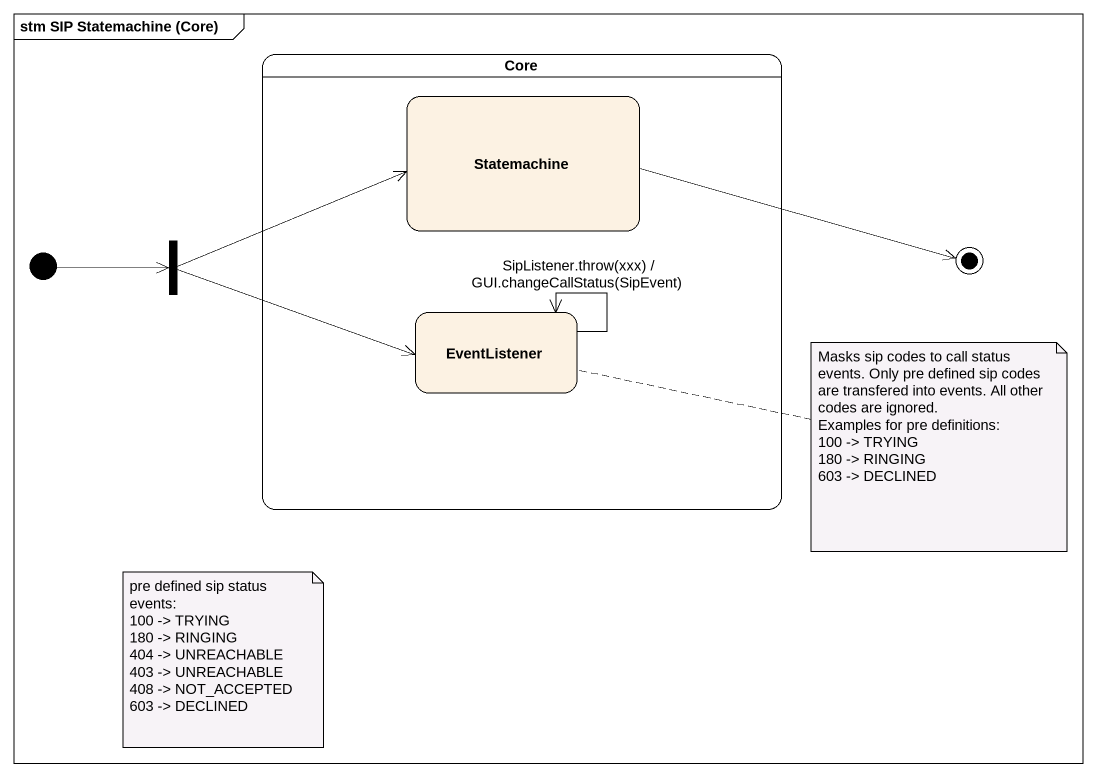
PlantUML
@startuml
mainframe stm SIP Statemachine (Core)
hide empty description
state Core {
  state Statemachine
  state EventListener
}
state fork1 <<fork>>
state final1 <<end>>
[*] -right-> fork1
Statemachine -right-> final1
fork1 -right-> Statemachine
fork1 -right-> EventListener
EventListener --> EventListener : SipListener.throw(xxx) / GUI.changeCallStatus(SipEvent)
note right of EventListener
  Masks sip codes to call status events. Only pre defined sip codes are transfered into events. All other codes are ignored.
  Examples for pre definitions:
  100 -> TRYING
  180 -> RINGING
  603 -> DECLINED
end note
note as N2
  pre defined sip status events:
  100 -> TRYING
  180 -> RINGING
  404 -> UNREACHABLE
  403 -> UNREACHABLE
  408 -> NOT_ACCEPTED
  603 -> DECLINED
end note
@enduml
